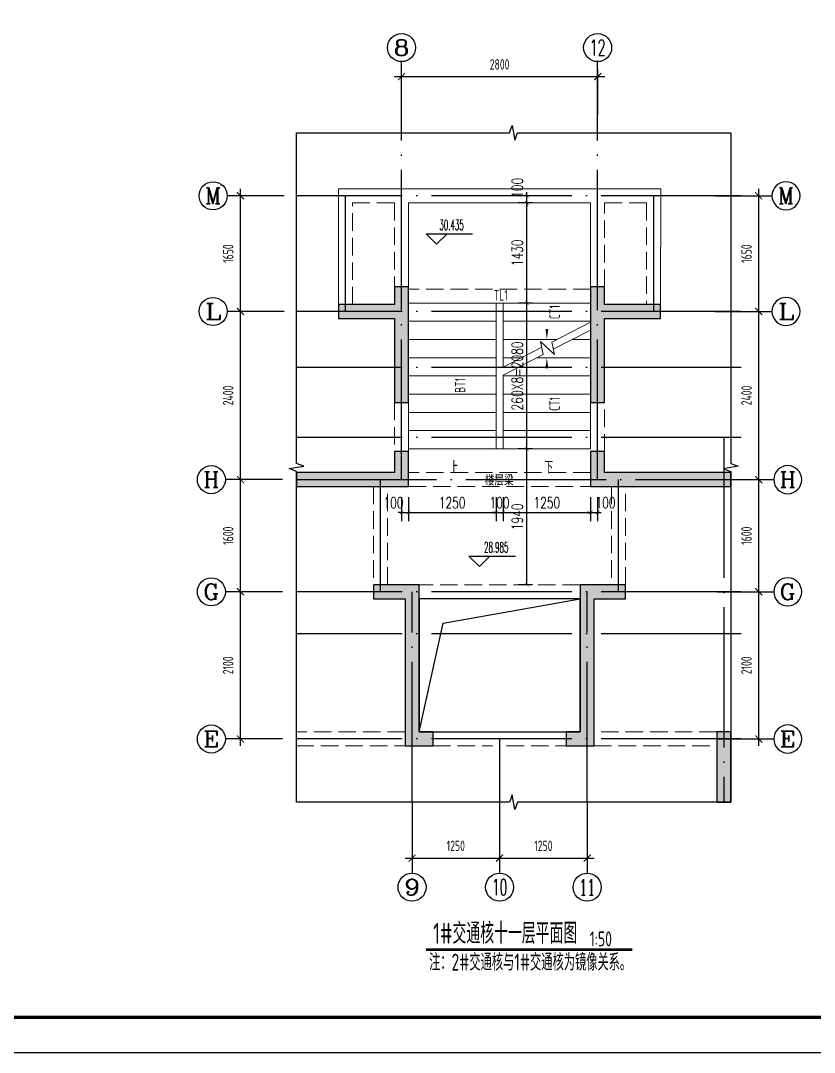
# Model space of a CAD drawing. Extents: x -668857 to 143095, y -247466 to 228182.
# Drawn here: x 13579 to 24911, y 196533 to 211254 of the extents above; entities that cross this region are included whole.
import ezdxf
from ezdxf.enums import TextEntityAlignment as Align

# ---------------------------------------------------------------- set-up
doc = ezdxf.new("R2010")
doc.units = 0
doc.header["$LTSCALE"] = 1000
doc.linetypes.add('DASH', pattern=[0.35, 0.25, -0.1])
doc.linetypes.add('DOTE', pattern=[2.42, 2, -0.2, 0.02, -0.2])
doc.layers.get('0').update_dxf_attribs({"linetype": 'CONTINUOUS'})
doc.layers.get('DEFPOINTS').update_dxf_attribs({"linetype": 'CONTINUOUS'})
for name, color, linetype in [('-TK', 7, 'CONTINUOUS'), ('A-AXIS_TEXT', 7, 'CONTINUOUS'), ('A-DOTE', 10, 'DOTE'), ('AXIS', 3, 'CONTINUOUS'), ('DIM_ELEV', 3, 'CONTINUOUS'), ('DIM_SYMB', 3, 'CONTINUOUS'), ('PUB_TEXT', 2, 'CONTINUOUS'), ('S-D洞口', 4, 'CONTINUOUS'), ('S-L主梁线', 4, 'DASH'), ('S-Q墙填充', 252, 'CONTINUOUS'), ('S-Q墙实线', 6, 'CONTINUOUS'), ('S-Y一般标注', 3, 'CONTINUOUS'), ('TEXT', 2, 'CONTINUOUS'), ('尺寸标注', 86, 'CONTINUOUS')]:
    doc.layers.add(name, color=color, linetype=linetype)
doc.layers.add('AXIS_TEXT', color=7, linetype='CONTINUOUS', lineweight=20)
doc.layers.add('STAIR', color=2, linetype='CONTINUOUS', lineweight=18)
doc.styles.add('_TCH_AXIS', font='COMPLEX', dxfattribs={"bigfont": 'GBCBIG'})
doc.styles.add('_TCH_DIM', font='SIMPLEX.shx', dxfattribs={"width": 0.7, "bigfont": 'GBCBIG.shx'})
doc.styles.add('_TCH_DIM_T3', font='SIMPLEX', dxfattribs={"width": 0.705882, "bigfont": 'GBCBIG'})
doc.styles.add('COMPLEX', font='COMPLEX')
doc.styles.add('TSSD_DIMENSION', font='Tssdeng.shx', dxfattribs={"width": 0.7, "bigfont": 'tssdchn.shx'})
doc.styles.add('TSSD_REIN', font='tssdeng.shx', dxfattribs={"width": 0.7, "height": 300, "bigfont": 'tssdchn.shx'})
doc.dimstyles.new('_TCH_ARCH&&50', dxfattribs={"dimtxt": 157.5, "dimasz": 50, "dimexe": 125, "dimexo": 150, "dimgap": 58.75, "dimtad": 1, "dimdec": 0, "dimzin": 0, "dimdsep": 46, "dimtxsty": '_TCH_DIM_T3', "dimblk": 'ARCHTICK', "dimcen": 0.09, "dimclrt": 7, "dimazin": 0, "dimtfac": 1, "dimtdec": 0, "dimtix": 1, "dimtmove": 2, "dimatfit": 3, "dimldrblk": 'ARCHTICK', "dimfxl": 0, "dimtolj": 1, "dimtzin": 0, "dimarcsym": 0})
doc.dimstyles.new('TSSD_100_100$0', dxfattribs={"dimtxt": 300, "dimasz": 80, "dimexe": 100, "dimexo": 250, "dimgap": 100, "dimtad": 1, "dimdec": 0, "dimzin": 0, "dimdsep": 46, "dimtxsty": 'TSSD_DIMENSION', "dimblk": 'ARCHTICK', "dimcen": 0, "dimdle": 100, "dimclrd": 3, "dimclre": 3, "dimclrt": 7, "dimadec": 0, "dimazin": 0, "dimtfac": 1, "dimtdec": 0, "dimtix": 1, "dimtmove": 2, "dimatfit": 3, "dimldrblk": 'ARCHTICK', "dimfxl": 0, "dimtolj": 1, "dimtzin": 0, "dimarcsym": 0})

# ---------------------------------------------------------------- blocks, each defined once
blk = doc.blocks.new('_ArchTick')
at = {"color": 0, "linetype": 'ByBlock', "const_width": 0.15}
blk.add_lwpolyline([(-0.5, -0.5), (0.5, 0.5)], dxfattribs=at)
blk = doc.blocks.new('*D345')
at = {"layer": 'DEFPOINTS', "color": 0}
for p in [(21717, 204604), (21817, 204604), (21817, 204238)]:
    blk.add_point(p, dxfattribs=at)
at = {"layer": '尺寸标注', "color": 0, "lineweight": -2}
for p, q in [((21717, 204454), (21717, 204113)), ((21817, 204454), (21817, 204113)), ((21717, 204238), (21667, 204238)), ((21717, 204238), (21817, 204238)), ((21817, 204238), (21867, 204238))]:
    blk.add_line(p, q, dxfattribs=at)
at = {"layer": '尺寸标注', "color": 0, "lineweight": -2, "xscale": 50, "yscale": 50, "zscale": 50}
blk.add_blockref('_ArchTick', (21717, 204238), dxfattribs=at)
at = {"layer": '尺寸标注', "color": 0, "lineweight": -2, "xscale": 50, "yscale": 50, "zscale": 50, "rotation": 180}
blk.add_blockref('_ArchTick', (21817, 204238), dxfattribs=at)
at = {"layer": '尺寸标注', "color": 7, "insert": (21930, 204375), "char_height": 157.5, "attachment_point": 5, "style": '_TCH_DIM_T3'}
blk.add_mtext('\\A1;100', dxfattribs=at)
blk = doc.blocks.new('*D346')
at = {"layer": 'DEFPOINTS', "color": 0}
for p in [(20467, 204604), (21717, 204604), (21717, 204238)]:
    blk.add_point(p, dxfattribs=at)
at = {"layer": '尺寸标注', "color": 0, "lineweight": -2}
for p, q in [((20467, 204454), (20467, 204113)), ((21717, 204454), (21717, 204113)), ((20467, 204238), (21717, 204238))]:
    blk.add_line(p, q, dxfattribs=at)
at = {"layer": '尺寸标注', "color": 0, "lineweight": -2, "xscale": 50, "yscale": 50, "zscale": 50, "rotation": 180}
blk.add_blockref('_ArchTick', (20467, 204238), dxfattribs=at)
at = {"layer": '尺寸标注', "color": 0, "lineweight": -2, "xscale": 50, "yscale": 50, "zscale": 50}
blk.add_blockref('_ArchTick', (21717, 204238), dxfattribs=at)
at = {"layer": '尺寸标注', "color": 7, "insert": (21092, 204375), "char_height": 157.5, "attachment_point": 5, "style": '_TCH_DIM_T3'}
blk.add_mtext('\\A1;1250', dxfattribs=at)
blk = doc.blocks.new('*D347')
at = {"layer": 'DEFPOINTS', "color": 0}
for p in [(20367, 204604), (20467, 204604), (20467, 204238)]:
    blk.add_point(p, dxfattribs=at)
at = {"layer": '尺寸标注', "color": 0, "lineweight": -2}
for p, q in [((20367, 204454), (20367, 204113)), ((20467, 204454), (20467, 204113)), ((20367, 204238), (20317, 204238)), ((20367, 204238), (20467, 204238)), ((20467, 204238), (20517, 204238))]:
    blk.add_line(p, q, dxfattribs=at)
at = {"layer": '尺寸标注', "color": 0, "lineweight": -2, "xscale": 50, "yscale": 50, "zscale": 50}
blk.add_blockref('_ArchTick', (20367, 204238), dxfattribs=at)
at = {"layer": '尺寸标注', "color": 0, "lineweight": -2, "xscale": 50, "yscale": 50, "zscale": 50, "rotation": 180}
blk.add_blockref('_ArchTick', (20467, 204238), dxfattribs=at)
at = {"layer": '尺寸标注', "color": 7, "insert": (20417, 204375), "char_height": 157.5, "attachment_point": 5, "style": '_TCH_DIM_T3'}
blk.add_mtext('\\A1;100', dxfattribs=at)
blk = doc.blocks.new('*D348')
at = {"layer": 'DEFPOINTS', "color": 0}
for p in [(19117, 204604), (20367, 204604), (20367, 204238)]:
    blk.add_point(p, dxfattribs=at)
at = {"layer": '尺寸标注', "color": 0, "lineweight": -2}
for p, q in [((19117, 204454), (19117, 204113)), ((20367, 204454), (20367, 204113)), ((19117, 204238), (20367, 204238))]:
    blk.add_line(p, q, dxfattribs=at)
at = {"layer": '尺寸标注', "color": 0, "lineweight": -2, "xscale": 50, "yscale": 50, "zscale": 50, "rotation": 180}
blk.add_blockref('_ArchTick', (19117, 204238), dxfattribs=at)
at = {"layer": '尺寸标注', "color": 0, "lineweight": -2, "xscale": 50, "yscale": 50, "zscale": 50}
blk.add_blockref('_ArchTick', (20367, 204238), dxfattribs=at)
at = {"layer": '尺寸标注', "color": 7, "insert": (19742, 204375), "char_height": 157.5, "attachment_point": 5, "style": '_TCH_DIM_T3'}
blk.add_mtext('\\A1;1250', dxfattribs=at)
blk = doc.blocks.new('*D349')
at = {"layer": 'DEFPOINTS', "color": 0}
for p in [(19017, 204604), (19117, 204604), (19117, 204238)]:
    blk.add_point(p, dxfattribs=at)
at = {"layer": '尺寸标注', "color": 0, "lineweight": -2}
for p, q in [((19017, 204454), (19017, 204113)), ((19117, 204454), (19117, 204113)), ((19017, 204238), (18967, 204238)), ((19017, 204238), (19117, 204238)), ((19117, 204238), (19167, 204238))]:
    blk.add_line(p, q, dxfattribs=at)
at = {"layer": '尺寸标注', "color": 0, "lineweight": -2, "xscale": 50, "yscale": 50, "zscale": 50}
blk.add_blockref('_ArchTick', (19017, 204238), dxfattribs=at)
at = {"layer": '尺寸标注', "color": 0, "lineweight": -2, "xscale": 50, "yscale": 50, "zscale": 50, "rotation": 180}
blk.add_blockref('_ArchTick', (19117, 204238), dxfattribs=at)
at = {"layer": '尺寸标注', "color": 7, "insert": (18903, 204375), "char_height": 157.5, "attachment_point": 5, "style": '_TCH_DIM_T3'}
blk.add_mtext('\\A1;100', dxfattribs=at)
blk = doc.blocks.new('*D350')
at = {"layer": 'DEFPOINTS', "color": 0}
for p in [(20807, 208754), (21036, 208754), (21036, 208654)]:
    blk.add_point(p, dxfattribs=at)
at = {"layer": '尺寸标注', "color": 0, "lineweight": -2}
for p, q in [((20886, 208754), (20682, 208754)), ((20807, 208754), (20807, 208804)), ((20807, 208654), (20807, 208754)), ((20886, 208654), (20682, 208654)), ((20807, 208654), (20807, 208604))]:
    blk.add_line(p, q, dxfattribs=at)
at = {"layer": '尺寸标注', "color": 0, "lineweight": -2, "xscale": 50, "yscale": 50, "zscale": 50}
for p, rotation in [((20807, 208754), 270), ((20807, 208654), 90)]:
    blk.add_blockref('_ArchTick', p, dxfattribs=dict(at, rotation=rotation))
at = {"layer": '尺寸标注', "color": 7, "insert": (20670, 208868), "char_height": 157.5, "attachment_point": 5, "rotation": 90, "style": '_TCH_DIM_T3'}
blk.add_mtext('\\A1;100', dxfattribs=at)
blk = doc.blocks.new('*D351')
at = {"layer": 'DEFPOINTS', "color": 0}
for p in [(20807, 208654), (21036, 208654), (21036, 207224)]:
    blk.add_point(p, dxfattribs=at)
at = {"layer": '尺寸标注', "color": 0, "lineweight": -2}
for p, q in [((20886, 208654), (20682, 208654)), ((20807, 207224), (20807, 208654)), ((20886, 207224), (20682, 207224))]:
    blk.add_line(p, q, dxfattribs=at)
at = {"layer": '尺寸标注', "color": 0, "lineweight": -2, "xscale": 50, "yscale": 50, "zscale": 50}
for p, rotation in [((20807, 208654), 90), ((20807, 207224), 270)]:
    blk.add_blockref('_ArchTick', p, dxfattribs=dict(at, rotation=rotation))
at = {"layer": '尺寸标注', "color": 7, "insert": (20670, 207939), "char_height": 157.5, "attachment_point": 5, "rotation": 90, "style": '_TCH_DIM_T3'}
blk.add_mtext('\\A1;1430', dxfattribs=at)
blk = doc.blocks.new('*D352')
at = {"layer": 'DEFPOINTS', "color": 0}
for p in [(20807, 207224), (21036, 207224), (21036, 205144)]:
    blk.add_point(p, dxfattribs=at)
at = {"layer": '尺寸标注', "color": 0, "lineweight": -2}
for p, q in [((20886, 207224), (20682, 207224)), ((20807, 205144), (20807, 207224)), ((20886, 205144), (20682, 205144))]:
    blk.add_line(p, q, dxfattribs=at)
at = {"layer": '尺寸标注', "color": 0, "lineweight": -2, "xscale": 50, "yscale": 50, "zscale": 50}
for p, rotation in [((20807, 207224), 90), ((20807, 205144), 270)]:
    blk.add_blockref('_ArchTick', p, dxfattribs=dict(at, rotation=rotation))
at = {"layer": '尺寸标注', "color": 7, "insert": (20670, 206184), "char_height": 157.5, "attachment_point": 5, "rotation": 90, "style": '_TCH_DIM_T3'}
blk.add_mtext('\\A1;260X8=2080', dxfattribs=at)
blk = doc.blocks.new('*D353')
at = {"layer": 'DEFPOINTS', "color": 0}
for p in [(20807, 205144), (21036, 205144), (21036, 203204)]:
    blk.add_point(p, dxfattribs=at)
at = {"layer": '尺寸标注', "color": 0, "lineweight": -2}
for p, q in [((20886, 205144), (20682, 205144)), ((20807, 203204), (20807, 205144)), ((20886, 203204), (20682, 203204))]:
    blk.add_line(p, q, dxfattribs=at)
at = {"layer": '尺寸标注', "color": 0, "lineweight": -2, "xscale": 50, "yscale": 50, "zscale": 50}
for p, rotation in [((20807, 205144), 90), ((20807, 203204), 270)]:
    blk.add_blockref('_ArchTick', p, dxfattribs=dict(at, rotation=rotation))
at = {"layer": '尺寸标注', "color": 7, "insert": (20670, 204174), "char_height": 157.5, "attachment_point": 5, "rotation": 90, "style": '_TCH_DIM_T3'}
blk.add_mtext('\\A1;1940', dxfattribs=at)
blk = doc.blocks.new('20210810.16290393')
at = {"layer": 'STAIR'}
for p, q in [((2600, 3510), (0, 3510)), ((0, 3510), (0, 2080)), ((2600, 2080), (2600, 3510)), ((0, 0), (0, 2080)), ((0, 2080), (1250, 2080)), ((0, 2080), (2600, 2080)), ((1250, 0), (1250, 2080)), ((1250, 0), (1250, 2080)), ((2600, 2080), (1350, 2080)), ((1350, 2080), (1350, 1165)), ((1350, 2080), (1350, 1165)), ((2600, 2080), (2600, 1807)), ((0, 1820), (1250, 1820)), ((2600, 1820), (1350, 1820)), ((2600, 1807), (2044, 1522)), ((2600, 1695), (2066, 1420)), ((2600, 1695), (2600, 0)), ((0, 1560), (1250, 1560)), ((2119, 1560), (1350, 1560)), ((2082, 1347), (1884, 1530)), ((1884, 1530), (1924, 1347)), ((2044, 1522), (2082, 1347)), ((2600, 1560), (2338, 1560)), ((1902, 1449), (1350, 1165)), ((1924, 1347), (1350, 1053)), ((0, 1300), (1250, 1300)), ((1612, 1300), (1350, 1300)), ((2600, 1300), (1831, 1300)), ((0, 1040), (1250, 1040)), ((1350, 1053), (1350, 0)), ((1350, 1053), (1350, 0)), ((2600, 1040), (1350, 1040)), ((0, 780), (1250, 780)), ((2600, 780), (1350, 780)), ((0, 520), (1250, 520)), ((2600, 520), (1350, 520)), ((0, 260), (1250, 260)), ((2600, 260), (1350, 260)), ((2600, 0), (0, 0))]:
    blk.add_line(p, q, dxfattribs=at)
blk = doc.blocks.new('A1')
blk.add_lwpolyline([(0, 59400), (0, 0), (84100, 0), (84100, 59400)], close=True)
at = {"const_width": 100}
blk.add_lwpolyline([(2500, 58400), (2500, 1000), (83100, 1000), (83100, 58400)], close=True, dxfattribs=at)
blk = doc.blocks.new('*D298')
at = {"layer": 'DEFPOINTS', "color": 0}
for p in [(547252, 151814), (544452, 151014), (547252, 151014)]:
    blk.add_point(p, dxfattribs=at)
at = {"layer": 'S-Y一般标注', "color": 0, "lineweight": -2}
for p, q in [((544352, 151814), (547352, 151814)), ((544452, 151264), (544452, 151914)), ((547252, 151264), (547252, 151914))]:
    blk.add_line(p, q, dxfattribs=at)
at = {"layer": 'S-Y一般标注', "color": 0, "lineweight": -2, "xscale": 100, "yscale": 100, "zscale": 100, "rotation": 180}
blk.add_blockref('_ArchTick', (544452, 151814), dxfattribs=at)
at = {"layer": 'S-Y一般标注', "color": 0, "lineweight": -2, "xscale": 100, "yscale": 100, "zscale": 100}
blk.add_blockref('_ArchTick', (547252, 151814), dxfattribs=at)
at = {"layer": 'S-Y一般标注', "color": 7, "insert": (545852, 151989), "char_height": 150, "attachment_point": 5, "style": 'TSSD_DIMENSION'}
blk.add_mtext('\\A1;2800', dxfattribs=at)
blk = doc.blocks.new('ArchTick')
at = {"color": 0, "linetype": 'ByBlock', "lineweight": -2, "const_width": 0.075}
blk.add_lwpolyline([(-0.25, -0.25), (0.25, 0.25)], dxfattribs=at)
blk = doc.blocks.new('*D299')
at = {"layer": 'DEFPOINTS', "color": 0}
for p in [(542152, 144464), (542952, 144464), (542952, 142364)]:
    blk.add_point(p, dxfattribs=at)
at = {"layer": 'S-Y一般标注', "color": 0, "lineweight": -2}
for p, q in [((542152, 142264), (542152, 144564)), ((542702, 144464), (542052, 144464)), ((542702, 142364), (542052, 142364))]:
    blk.add_line(p, q, dxfattribs=at)
at = {"layer": 'S-Y一般标注', "color": 0, "lineweight": -2, "xscale": 100, "yscale": 100, "zscale": 100}
for p, rotation in [((542152, 144464), 90), ((542152, 142364), 270)]:
    blk.add_blockref('_ArchTick', p, dxfattribs=dict(at, rotation=rotation))
at = {"layer": 'S-Y一般标注', "color": 7, "insert": (541977, 143414), "char_height": 150, "attachment_point": 5, "rotation": 90, "style": 'TSSD_DIMENSION'}
blk.add_mtext('\\A1;2100', dxfattribs=at)
blk = doc.blocks.new('*D300')
at = {"layer": 'DEFPOINTS', "color": 0}
for p in [(542152, 146064), (542952, 146064), (542952, 144464)]:
    blk.add_point(p, dxfattribs=at)
at = {"layer": 'S-Y一般标注', "color": 0, "lineweight": -2}
for p, q in [((542702, 146064), (542052, 146064)), ((542152, 144364), (542152, 146164)), ((542702, 144464), (542052, 144464))]:
    blk.add_line(p, q, dxfattribs=at)
at = {"layer": 'S-Y一般标注', "color": 0, "lineweight": -2, "xscale": 100, "yscale": 100, "zscale": 100}
for p, rotation in [((542152, 146064), 90), ((542152, 144464), 270)]:
    blk.add_blockref('_ArchTick', p, dxfattribs=dict(at, rotation=rotation))
at = {"layer": 'S-Y一般标注', "color": 7, "insert": (541977, 145264), "char_height": 150, "attachment_point": 5, "rotation": 90, "style": 'TSSD_DIMENSION'}
blk.add_mtext('\\A1;1600', dxfattribs=at)
blk = doc.blocks.new('*D301')
at = {"layer": 'DEFPOINTS', "color": 0}
for p in [(542152, 148464), (542952, 148464), (542952, 146064)]:
    blk.add_point(p, dxfattribs=at)
at = {"layer": 'S-Y一般标注', "color": 0, "lineweight": -2}
for p, q in [((542152, 145964), (542152, 148564)), ((542702, 148464), (542052, 148464)), ((542702, 146064), (542052, 146064))]:
    blk.add_line(p, q, dxfattribs=at)
at = {"layer": 'S-Y一般标注', "color": 0, "lineweight": -2, "xscale": 100, "yscale": 100, "zscale": 100}
for p, rotation in [((542152, 148464), 90), ((542152, 146064), 270)]:
    blk.add_blockref('_ArchTick', p, dxfattribs=dict(at, rotation=rotation))
at = {"layer": 'S-Y一般标注', "color": 7, "insert": (541977, 147264), "char_height": 150, "attachment_point": 5, "rotation": 90, "style": 'TSSD_DIMENSION'}
blk.add_mtext('\\A1;2400', dxfattribs=at)
blk = doc.blocks.new('*D302')
at = {"layer": 'DEFPOINTS', "color": 0}
for p in [(544602, 141464), (545852, 141464), (545852, 140664)]:
    blk.add_point(p, dxfattribs=at)
at = {"layer": 'S-Y一般标注', "color": 0, "lineweight": -2}
for p, q in [((544602, 141214), (544602, 140564)), ((545852, 141214), (545852, 140564)), ((544502, 140664), (545952, 140664))]:
    blk.add_line(p, q, dxfattribs=at)
at = {"layer": 'S-Y一般标注', "color": 0, "lineweight": -2, "xscale": 100, "yscale": 100, "zscale": 100, "rotation": 180}
blk.add_blockref('_ArchTick', (544602, 140664), dxfattribs=at)
at = {"layer": 'S-Y一般标注', "color": 0, "lineweight": -2, "xscale": 100, "yscale": 100, "zscale": 100}
blk.add_blockref('_ArchTick', (545852, 140664), dxfattribs=at)
at = {"layer": 'S-Y一般标注', "color": 7, "insert": (545227, 140839), "char_height": 150, "attachment_point": 5, "style": 'TSSD_DIMENSION'}
blk.add_mtext('\\A1;1250', dxfattribs=at)
blk = doc.blocks.new('*D303')
at = {"layer": 'DEFPOINTS', "color": 0}
for p in [(542152, 150114), (542952, 150114), (542952, 148464)]:
    blk.add_point(p, dxfattribs=at)
at = {"layer": 'S-Y一般标注', "color": 0, "lineweight": -2}
for p, q in [((542152, 148364), (542152, 150214)), ((542702, 150114), (542052, 150114)), ((542702, 148464), (542052, 148464))]:
    blk.add_line(p, q, dxfattribs=at)
at = {"layer": 'S-Y一般标注', "color": 0, "lineweight": -2, "xscale": 100, "yscale": 100, "zscale": 100}
for p, rotation in [((542152, 150114), 90), ((542152, 148464), 270)]:
    blk.add_blockref('_ArchTick', p, dxfattribs=dict(at, rotation=rotation))
at = {"layer": 'S-Y一般标注', "color": 7, "insert": (541977, 149289), "char_height": 150, "attachment_point": 5, "rotation": 90, "style": 'TSSD_DIMENSION'}
blk.add_mtext('\\A1;1650', dxfattribs=at)
blk = doc.blocks.new('*D304')
at = {"layer": 'DEFPOINTS', "color": 0}
for p in [(545852, 141464), (547102, 141464), (547102, 140664)]:
    blk.add_point(p, dxfattribs=at)
at = {"layer": 'S-Y一般标注', "color": 0, "lineweight": -2}
for p, q in [((545852, 141214), (545852, 140564)), ((547102, 141214), (547102, 140564)), ((545752, 140664), (547202, 140664))]:
    blk.add_line(p, q, dxfattribs=at)
at = {"layer": 'S-Y一般标注', "color": 0, "lineweight": -2, "xscale": 100, "yscale": 100, "zscale": 100, "rotation": 180}
blk.add_blockref('_ArchTick', (545852, 140664), dxfattribs=at)
at = {"layer": 'S-Y一般标注', "color": 0, "lineweight": -2, "xscale": 100, "yscale": 100, "zscale": 100}
blk.add_blockref('_ArchTick', (547102, 140664), dxfattribs=at)
at = {"layer": 'S-Y一般标注', "color": 7, "insert": (546477, 140839), "char_height": 150, "attachment_point": 5, "style": 'TSSD_DIMENSION'}
blk.add_mtext('\\A1;1250', dxfattribs=at)
blk = doc.blocks.new('_AXISO')
blk.add_circle((0, 0), 0.5)
at = {"layer": 'A-AXIS_TEXT', "style": 'COMPLEX', "width": 1.041667}
blk.add_attdef('A', text='', height=0.56, dxfattribs=at).set_placement((-0.25, -0.28), (0.25, -0.28), align=Align.FIT)
blk = doc.blocks.new('*D306')
at = {"layer": 'DEFPOINTS', "color": 0}
for p in [(548751, 144464), (549551, 144464), (548751, 142364)]:
    blk.add_point(p, dxfattribs=at)
at = {"layer": 'S-Y一般标注', "color": 0, "lineweight": -2}
for p, q in [((549551, 142264), (549551, 144564)), ((549001, 144464), (549651, 144464)), ((549001, 142364), (549651, 142364))]:
    blk.add_line(p, q, dxfattribs=at)
at = {"layer": 'S-Y一般标注', "color": 0, "lineweight": -2, "xscale": 100, "yscale": 100, "zscale": 100}
for p, rotation in [((549551, 144464), 90), ((549551, 142364), 270)]:
    blk.add_blockref('_ArchTick', p, dxfattribs=dict(at, rotation=rotation))
at = {"layer": 'S-Y一般标注', "color": 7, "insert": (549376, 143414), "char_height": 150, "attachment_point": 5, "rotation": 90, "style": 'TSSD_DIMENSION'}
blk.add_mtext('\\A1;2100', dxfattribs=at)
blk = doc.blocks.new('*D307')
at = {"layer": 'DEFPOINTS', "color": 0}
for p in [(548751, 146064), (549551, 146064), (548751, 144464)]:
    blk.add_point(p, dxfattribs=at)
at = {"layer": 'S-Y一般标注', "color": 0, "lineweight": -2}
for p, q in [((549001, 146064), (549651, 146064)), ((549551, 144364), (549551, 146164)), ((549001, 144464), (549651, 144464))]:
    blk.add_line(p, q, dxfattribs=at)
at = {"layer": 'S-Y一般标注', "color": 0, "lineweight": -2, "xscale": 100, "yscale": 100, "zscale": 100}
for p, rotation in [((549551, 146064), 90), ((549551, 144464), 270)]:
    blk.add_blockref('_ArchTick', p, dxfattribs=dict(at, rotation=rotation))
at = {"layer": 'S-Y一般标注', "color": 7, "insert": (549376, 145264), "char_height": 150, "attachment_point": 5, "rotation": 90, "style": 'TSSD_DIMENSION'}
blk.add_mtext('\\A1;1600', dxfattribs=at)
blk = doc.blocks.new('*D308')
at = {"layer": 'DEFPOINTS', "color": 0}
for p in [(548751, 148464), (549551, 148464), (548751, 146064)]:
    blk.add_point(p, dxfattribs=at)
at = {"layer": 'S-Y一般标注', "color": 0, "lineweight": -2}
for p, q in [((549551, 145964), (549551, 148564)), ((549001, 148464), (549651, 148464)), ((549001, 146064), (549651, 146064))]:
    blk.add_line(p, q, dxfattribs=at)
at = {"layer": 'S-Y一般标注', "color": 0, "lineweight": -2, "xscale": 100, "yscale": 100, "zscale": 100}
for p, rotation in [((549551, 148464), 90), ((549551, 146064), 270)]:
    blk.add_blockref('_ArchTick', p, dxfattribs=dict(at, rotation=rotation))
at = {"layer": 'S-Y一般标注', "color": 7, "insert": (549376, 147264), "char_height": 150, "attachment_point": 5, "rotation": 90, "style": 'TSSD_DIMENSION'}
blk.add_mtext('\\A1;2400', dxfattribs=at)
blk = doc.blocks.new('*D305')
at = {"layer": 'DEFPOINTS', "color": 0}
for p in [(548751, 150114), (549551, 150114), (548751, 148464)]:
    blk.add_point(p, dxfattribs=at)
at = {"layer": 'S-Y一般标注', "color": 0, "lineweight": -2}
for p, q in [((549551, 148364), (549551, 150214)), ((549001, 150114), (549651, 150114)), ((549001, 148464), (549651, 148464))]:
    blk.add_line(p, q, dxfattribs=at)
at = {"layer": 'S-Y一般标注', "color": 0, "lineweight": -2, "xscale": 100, "yscale": 100, "zscale": 100}
for p, rotation in [((549551, 150114), 90), ((549551, 148464), 270)]:
    blk.add_blockref('_ArchTick', p, dxfattribs=dict(at, rotation=rotation))
at = {"layer": 'S-Y一般标注', "color": 7, "insert": (549376, 149289), "char_height": 150, "attachment_point": 5, "rotation": 90, "style": 'TSSD_DIMENSION'}
blk.add_mtext('\\A1;1650', dxfattribs=at)
blk = doc.blocks.new('20210810.17493656')
at = {"layer": 'AXIS'}
for p, q in [((2914.6, 10964.4), (2914.6, 11979)), ((5714.6, 10964.4), (5714.6, 11979)), ((1239.6, 10064.4), (425, 10064.4)), ((7389, 10064.4), (8203.6, 10064.4)), ((1239.6, 8414.4), (425, 8414.4)), ((7389, 8414.4), (8203.6, 8414.4)), ((1214.6, 6014.6), (400, 6014.6)), ((7414, 6014.6), (8228.6, 6014.6)), ((1214.6, 4414.4), (400, 4414.4)), ((7414, 4414.4), (8228.6, 4414.4)), ((1214.6, 2314.4), (400, 2314.4)), ((7414, 2314.4), (8228.6, 2314.4)), ((3065.1, 1414.6), (3065.1, 400)), ((4314.6, 1414.6), (4314.6, 400)), ((5565.1, 1414.6), (5565.1, 400))]:
    blk.add_line(p, q, dxfattribs=at)
ref = blk.add_blockref('_AXISO', (2914.6, 12179), dxfattribs=dict(at, xscale=400, yscale=400, zscale=400))
ref.add_attrib('A', '8', dxfattribs={"layer": 'AXIS_TEXT', "height": 226.3, "style": '_TCH_AXIS', "width": 1.5}).set_placement((2801.5, 12065.8), (3027.8, 12065.8), align=Align.FIT)
ref = blk.add_blockref('_AXISO', (5714.6, 12179), dxfattribs=dict(at, xscale=400, yscale=400, zscale=400))
ref.add_attrib('A', '12', dxfattribs={"layer": 'AXIS_TEXT', "height": 226.27, "style": '_TCH_AXIS', "width": 0.724138}).set_placement((5601.5, 12065.8), (5827.8, 12065.8), align=Align.FIT)
ref = blk.add_blockref('_AXISO', (225, 10064.4), dxfattribs=dict(at, xscale=400, yscale=400, zscale=400))
ref.add_attrib('A', 'M', dxfattribs={"layer": 'AXIS_TEXT', "height": 226.3, "style": '_TCH_AXIS'}).set_placement((111.9, 9951.2), (338.1, 9951.2), align=Align.FIT)
ref = blk.add_blockref('_AXISO', (8403.6, 10064.4), dxfattribs=dict(at, xscale=-400, yscale=400, zscale=400))
ref.add_attrib('A', 'M', dxfattribs={"layer": 'AXIS_TEXT', "height": 226.3, "style": '_TCH_AXIS'}).set_placement((8290.4, 9951.2), (8516.7, 9951.2), align=Align.FIT)
ref = blk.add_blockref('_AXISO', (225, 8414.4), dxfattribs=dict(at, xscale=400, yscale=400, zscale=400))
ref.add_attrib('A', 'L', dxfattribs={"layer": 'AXIS_TEXT', "height": 226.3, "style": '_TCH_AXIS', "width": 1.4}).set_placement((111.9, 8301.2), (338.1, 8301.2), align=Align.FIT)
ref = blk.add_blockref('_AXISO', (8403.6, 8414.4), dxfattribs=dict(at, xscale=-400, yscale=400, zscale=400))
ref.add_attrib('A', 'L', dxfattribs={"layer": 'AXIS_TEXT', "height": 226.3, "style": '_TCH_AXIS', "width": 1.4}).set_placement((8290.4, 8301.2), (8516.7, 8301.2), align=Align.FIT)
ref = blk.add_blockref('_AXISO', (200, 6014.6), dxfattribs=dict(at, xscale=400, yscale=400, zscale=400))
ref.add_attrib('A', 'H', dxfattribs={"layer": 'AXIS_TEXT', "height": 226.3, "style": '_TCH_AXIS', "width": 1.05}).set_placement((86.9, 5901.5), (313.1, 5901.5), align=Align.FIT)
ref = blk.add_blockref('_AXISO', (8428.6, 6014.6), dxfattribs=dict(at, xscale=-400, yscale=400, zscale=400))
ref.add_attrib('A', 'H', dxfattribs={"layer": 'AXIS_TEXT', "height": 226.3, "style": '_TCH_AXIS', "width": 1.05}).set_placement((8315.4, 5901.5), (8541.7, 5901.5), align=Align.FIT)
ref = blk.add_blockref('_AXISO', (200, 4414.4), dxfattribs=dict(at, xscale=400, yscale=400, zscale=400))
ref.add_attrib('A', 'G', dxfattribs={"layer": 'AXIS_TEXT', "height": 226.3, "style": '_TCH_AXIS', "width": 1.166667}).set_placement((86.9, 4301.2), (313.1, 4301.2), align=Align.FIT)
ref = blk.add_blockref('_AXISO', (8428.6, 4414.4), dxfattribs=dict(at, xscale=-400, yscale=400, zscale=400))
ref.add_attrib('A', 'G', dxfattribs={"layer": 'AXIS_TEXT', "height": 226.3, "style": '_TCH_AXIS', "width": 1.166667}).set_placement((8315.4, 4301.2), (8541.7, 4301.2), align=Align.FIT)
ref = blk.add_blockref('_AXISO', (200, 2314.4), dxfattribs=dict(at, xscale=400, yscale=400, zscale=400))
ref.add_attrib('A', 'E', dxfattribs={"layer": 'AXIS_TEXT', "height": 226.3, "style": '_TCH_AXIS', "width": 1.3125}).set_placement((86.9, 2201.2), (313.1, 2201.2), align=Align.FIT)
ref = blk.add_blockref('_AXISO', (8428.6, 2314.4), dxfattribs=dict(at, xscale=-400, yscale=400, zscale=400))
ref.add_attrib('A', 'E', dxfattribs={"layer": 'AXIS_TEXT', "height": 226.3, "style": '_TCH_AXIS', "width": 1.3125}).set_placement((8315.4, 2201.2), (8541.7, 2201.2), align=Align.FIT)
ref = blk.add_blockref('_AXISO', (3065.1, 200), dxfattribs=dict(at, xscale=400, yscale=400, zscale=400))
ref.add_attrib('A', '9', dxfattribs={"layer": 'AXIS_TEXT', "height": 226.3, "style": '_TCH_AXIS', "width": 1.5}).set_placement((2952, 86.9), (3178.2, 86.9), align=Align.FIT)
ref = blk.add_blockref('_AXISO', (4314.6, 200), dxfattribs=dict(at, xscale=400, yscale=400, zscale=400))
ref.add_attrib('A', '10', dxfattribs={"layer": 'AXIS_TEXT', "height": 226.27, "style": '_TCH_AXIS', "width": 0.724138}).set_placement((4201.5, 86.9), (4427.8, 86.9), align=Align.FIT)
ref = blk.add_blockref('_AXISO', (5565.1, 200), dxfattribs=dict(at, xscale=400, yscale=400, zscale=400))
ref.add_attrib('A', '11', dxfattribs={"layer": 'AXIS_TEXT', "height": 226.27, "style": '_TCH_AXIS', "width": 0.875}).set_placement((5452, 86.9), (5678.2, 86.9), align=Align.FIT)
at = {"layer": 'S-Y一般标注'}
for base, p1, p2, picture, middle in [((5714.6, 11764.4), (2914.6, 10964.4), (5714.6, 10964.4), '*D298', (4314.6, 11939.4)), ((4314.6, 614.6), (3064.6, 1414.6), (4314.6, 1414.6), '*D302', (3689.6, 789.6)), ((5564.6, 614.6), (4314.6, 1414.6), (5564.6, 1414.6), '*D304', (4939.6, 789.6))]:
    dim = blk.add_linear_dim(base=base, p1=p1, p2=p2, dimstyle='TSSD_100_100$0', override={"dimtxt": 150, "dimtxsty": 'TSSD_DIMENSION', "dimldrblk": 'ArchTick'}, dxfattribs=at)
    dim.commit()
    dim.dimension.update_dxf_attribs({"geometry": picture, "text_midpoint": middle, "insert": (-541537, -140049.3)})
for base, p1, p2, picture, middle in [((614.6, 10064.4), (1414.6, 8414.4), (1414.6, 10064.4), '*D303', (439.6, 9239.4)), ((8014, 10064.4), (7214, 8414.4), (7214, 10064.4), '*D305', (7839, 9239.4)), ((614.6, 8414.4), (1414.6, 6014.6), (1414.6, 8414.4), '*D301', (439.6, 7214.5)), ((8014, 8414.4), (7214, 6014.6), (7214, 8414.4), '*D308', (7839, 7214.5)), ((614.6, 6014.6), (1414.6, 4414.4), (1414.6, 6014.6), '*D300', (439.6, 5214.5)), ((8014, 6014.6), (7214, 4414.4), (7214, 6014.6), '*D307', (7839, 5214.5)), ((614.6, 4414.4), (1414.6, 2314.4), (1414.6, 4414.4), '*D299', (439.6, 3364.4)), ((8014, 4414.4), (7214, 2314.4), (7214, 4414.4), '*D306', (7839, 3364.4))]:
    dim = blk.add_linear_dim(base=base, p1=p1, p2=p2, angle=90, dimstyle='TSSD_100_100$0', override={"dimtxt": 150, "dimtxsty": 'TSSD_DIMENSION', "dimldrblk": 'ArchTick'}, dxfattribs=at)
    dim.commit()
    dim.dimension.update_dxf_attribs({"geometry": picture, "text_midpoint": middle, "insert": (-541537, -140049.3)})

msp = doc.modelspace()

# ---------------------------------------------------------------- hatches: boundary and pattern name
at = {"layer": 'S-Q墙填充'}
h = msp.add_hatch(color=252, dxfattribs=at)
h.dxf.hatch_style = 1
h.paths.add_polyline_path([(19116.84, 207104.37), (19116.84, 207454.36), (18916.84, 207454.36), (18916.84, 207204.37), (18116.72, 207204.37), (18116.72, 207004.37), (18916.84, 207004.37), (18916.84, 205804.36), (19116.84, 205804.36)])
h = msp.add_hatch(color=252, dxfattribs=at)
h.dxf.hatch_style = 1
h.paths.add_polyline_path([(21716.84, 207104.37), (21716.84, 205804.36), (21916.84, 205804.36), (21916.84, 207004.37), (22716.45, 207004.37), (22716.45, 207204.37), (21916.84, 207204.37), (21916.84, 207454.36), (21716.84, 207454.36)])
h = msp.add_hatch(color=252, dxfattribs=at)
h.dxf.hatch_style = 1
h.paths.add_polyline_path([(19116.84, 204604.63), (19116.84, 205104.63), (18916.84, 205104.63), (18916.84, 204804.63), (18716.78, 204804.63), (17516.84, 204804.63), (17516.84, 204604.63), (18716.78, 204604.63)])
h = msp.add_hatch(color=252, dxfattribs=at)
h.dxf.hatch_style = 1
h.paths.add_polyline_path([(21916.84, 204804.63), (21916.84, 205104.63), (21716.84, 205104.63), (21716.84, 204604.63), (22116.72, 204604.63), (23716.84, 204604.63), (23716.84, 204804.63), (22116.72, 204804.63)])
h = msp.add_hatch(color=252, dxfattribs=at)
h.dxf.hatch_style = 1
h.paths.add_polyline_path([(19266.84, 203204.36), (18616.78, 203204.36), (18616.78, 203004.36), (19066.84, 203004.36), (19066.84, 200904.36), (19466.84, 200904.36), (19466.84, 201104.36), (19266.84, 201104.36)])
h = msp.add_hatch(color=252, dxfattribs=at)
h.dxf.hatch_style = 1
h.paths.add_polyline_path([(21566.84, 201104.36), (21366.84, 201104.36), (21366.84, 200904.36), (21766.84, 200904.36), (21766.84, 203004.36), (22216.72, 203004.36), (22216.72, 203204.36), (21566.84, 203204.36)])
h = msp.add_hatch(color=252, dxfattribs=at)
h.dxf.hatch_style = 1
h.paths.add_polyline_path([(23716.84, 200104.63), (23716.83, 201104.36), (23516.83, 201104.36), (23516.84, 200104.63)])

# ---------------------------------------------------------------- linework, layer by layer
at = {"layer": 'A-DOTE'}
for p, q in [((19016.84, 204704.64), (19016.84, 209654.37)), ((21816.84, 204704.64), (21816.84, 209654.37)), ((23866.85, 208754.36), (17516.84, 208754.36)), ((18216.84, 207104.36), (18216.84, 208754.36)), ((22616.84, 207104.36), (22616.84, 208754.36)), ((23866.85, 207104.36), (17516.84, 207104.36)), ((23866.85, 206304.36), (17516.84, 206304.36)), ((23866.85, 205304.36), (17516.84, 205304.36)), ((23616.63, 205304.36), (23616.84, 200104.63)), ((17516.84, 204704.64), (23866.85, 204704.64)), ((18716.84, 203104.36), (18716.84, 204704.36)), ((22116.84, 203104.36), (22116.84, 204704.36)), ((23866.85, 203104.36), (17516.84, 203104.36)), ((19166.84, 200104.62), (19166.84, 203104.36)), ((21666.84, 200104.64), (21666.84, 203104.36)), ((23866.85, 202504.36), (17516.84, 202504.36)), ((23866.85, 201004.36), (17516.84, 201004.36)), ((20416.84, 201004.36), (20416.84, 200104.63))]:
    msp.add_line(p, q, dxfattribs=at)
at = {"layer": 'DIM_ELEV', "color": 6}
for p, q in [((19516.45, 208062.24), (19366.45, 208212.24)), ((19366.45, 208212.24), (20031.37, 208212.24)), ((19516.45, 208062.24), (19666.45, 208212.24)), ((20129.07, 203463.32), (19979.07, 203613.32)), ((19979.07, 203613.32), (20643.99, 203613.32)), ((20129.07, 203463.32), (19979.07, 203613.32)), ((19979.07, 203613.32), (20643.99, 203613.32)), ((20129.07, 203463.32), (20279.07, 203613.32)), ((20129.07, 203463.32), (20279.07, 203613.32))]:
    msp.add_line(p, q, dxfattribs=at)
at = {"layer": 'DIM_SYMB'}
for points in [[(17516.84, 200104.37), (17516.84, 204823.12), (17411.84, 204861.33), (17621.84, 204898.36), (17516.84, 204935.62), (17516.84, 209654.37)], [(17516.84, 209654.37), (20560.59, 209654.37), (20598.8, 209759.37), (20635.83, 209549.37), (20673.09, 209654.37), (23716.84, 209654.37)], [(23716.84, 209654.37), (23716.84, 204935.62), (23821.84, 204897.4), (23611.84, 204860.37), (23716.84, 204823.12), (23716.84, 200104.37)], [(23716.84, 200104.37), (20673.09, 200104.37), (20634.87, 199999.37), (20597.84, 200209.37), (20560.59, 200104.37), (17516.84, 200104.37)]]:
    msp.add_lwpolyline(points, dxfattribs=at)
for points in [[(19741.84, 205014.36, 0, 0, 0), (19741.84, 207939.36, 0, 0, 0), (21091.84, 207939.36, 0, 0, 0), (21091.84, 206704.36, 0, 40, 0), (21091.84, 206854.36, 0, 0, 0)], [(21091.84, 205014.36, 0, 0, 0), (21091.84, 206444.36, 0, 40, 0), (21091.84, 206294.36, 0, 0, 0)]]:
    msp.add_lwpolyline(points, format="xyseb", dxfattribs=at)
at = {"layer": 'DIM_SYMB', "const_width": 35}
msp.add_lwpolyline([(19367.25, 197997.85), (22311.98, 197997.85)], dxfattribs=at)
at = {"layer": 'S-D洞口', "color": 5}
msp.add_lwpolyline([(19266.84, 201104.36), (21566.84, 201104.36), (21566.84, 203004.36), (19266.84, 203004.36), (19266.84, 201104.36), (19613.67, 202657.54), (21566.84, 203004.36)], dxfattribs=at)
msp.add_lwpolyline([(19266.84, 201104.36), (21566.84, 201104.36), (21566.84, 203004.36), (19266.84, 203004.36), (19266.84, 201104.36), (19613.67, 202657.54), (21566.84, 203004.36)], dxfattribs=at)
at = {"layer": 'S-L主梁线', "linetype": 'ByBlock', "lineweight": 18}
for p, q in [((18116.42, 208854.36), (18116.72, 207204.37)), ((22716.63, 208854.36), (18116.42, 208854.36)), ((22716.45, 207204.37), (22716.63, 208854.36)), ((19266.84, 203004.36), (21566.84, 203004.36)), ((20416.86, 201104.36), (19466.84, 201104.36)), ((21366.84, 201104.36), (20416.86, 201104.36))]:
    msp.add_line(p, q, dxfattribs=at)
at = {"layer": 'S-L主梁线', "linetype": 'DASH', "lineweight": 18}
for p, q in [((18316.55, 208654.27), (18916.84, 208654.35)), ((18316.7, 207204.37), (18316.55, 208654.27)), ((18916.84, 208654.35), (18916.84, 207454.36)), ((19116.84, 207454.36), (19116.84, 208654.36)), ((19116.84, 208654.36), (21716.35, 208654.36)), ((21716.35, 208654.36), (21716.8, 207454.36)), ((21916.84, 207454.36), (21916.18, 208654.36)), ((21916.35, 208654.36), (22516.82, 208654.36)), ((22516.61, 208654.36), (22516.46, 207204.37)), ((21716.8, 207424.36), (19116.84, 207424.36)), ((19116.84, 207224.36), (21716.84, 207224.36)), ((18916.84, 205804.37), (18916.84, 205104.63)), ((19116.84, 205104.63), (19116.84, 205804.36)), ((21716.84, 205804.36), (21716.84, 205104.63)), ((21916.84, 205104.63), (21916.84, 205804.36)), ((21716.84, 204804.63), (19116.84, 204804.63)), ((18616.78, 204604.63), (18616.78, 203204.36)), ((18816.78, 203204.36), (18816.78, 204604.63)), ((19116.84, 204604.63), (21716.84, 204604.63)), ((22016.72, 204604.63), (22016.72, 203204.36)), ((22216.72, 203204.36), (22216.72, 204604.63)), ((21566.84, 203204.36), (19266.84, 203204.36)), ((19066.84, 201104.36), (17516.84, 201104.36)), ((23516.83, 201104.36), (21766.84, 201104.36)), ((17516.84, 200904.36), (19066.84, 200904.36)), ((19466.84, 200904.36), (20316.86, 200904.36)), ((20516.86, 200904.36), (21366.84, 200904.36)), ((21766.84, 200904.36), (23516.83, 200904.36))]:
    msp.add_line(p, q, dxfattribs=at)
at = {"layer": 'S-Q墙实线'}
msp.add_lwpolyline([(19116.84, 207104.37), (19116.84, 207454.36), (18916.84, 207454.36), (18916.84, 207204.37), (18116.72, 207204.37), (18116.72, 207004.37), (18916.84, 207004.37), (18916.84, 205804.36), (19116.84, 205804.36), (19116.84, 207104.37)], dxfattribs=at)
for points in [[(21716.84, 207104.37), (21716.84, 205804.36), (21916.84, 205804.36), (21916.84, 207004.37), (22716.45, 207004.37), (22716.45, 207204.37), (21916.84, 207204.37), (21916.84, 207454.36), (21716.84, 207454.36)], [(19116.84, 204604.63), (19116.84, 205104.63), (18916.84, 205104.63), (18916.84, 204804.63), (18716.78, 204804.63), (17516.84, 204804.63), (17516.84, 204604.63), (18716.78, 204604.63)], [(21916.84, 204804.63), (21916.84, 205104.63), (21716.84, 205104.63), (21716.84, 204604.63), (22116.72, 204604.63), (23716.84, 204604.63), (23716.84, 204804.63), (22116.72, 204804.63)], [(19266.84, 203204.36), (18616.78, 203204.36), (18616.78, 203004.36), (19066.84, 203004.36), (19066.84, 202504.37), (19066.84, 200904.36), (19466.84, 200904.36), (19466.84, 201104.36), (19266.84, 201104.36), (19266.84, 202504.37)], [(21766.84, 200904.36), (21766.84, 202504.37), (21766.84, 203004.36), (22216.72, 203004.36), (22216.72, 203204.36), (21566.84, 203204.36), (21566.84, 202504.37), (21566.84, 201104.36), (21366.84, 201104.36), (21366.84, 200904.36)], [(23716.84, 200104.63), (23716.83, 201104.36), (23516.83, 201104.36), (23516.84, 200104.63)]]:
    msp.add_lwpolyline(points, close=True, dxfattribs=at)

# ---------------------------------------------------------------- block references
at = {"layer": '-TK', "xscale": 0.5, "yscale": 0.5, "zscale": 0.5}
msp.add_blockref('A1', (-10456.57, 196533.15), dxfattribs=at)
at = {"layer": 'S-Y一般标注'}
msp.add_blockref('20210810.17493656', (16102.23, 198690), dxfattribs=at)
at = {"layer": 'STAIR'}
msp.add_blockref('20210810.16290393', (19116.84, 205144.36), dxfattribs=at)

# ---------------------------------------------------------------- texts
at = {"layer": 'PUB_TEXT', "color": 6, "style": '_TCH_DIM', "width": 0.494118}
for s, p in [('30.435', (19557.88, 208264.74)), ('28.985', (20195.34, 203665.82))]:
    msp.add_text(s, height=148.75, dxfattribs=at).set_placement(p)
at = {"layer": 'PUB_TEXT', "width": 0.7}
for s, height, style, p in [('上', 178.72, '_TCH_DIM', (19705.35, 204789.31)), ('下', 178.72, '_TCH_DIM', (21058.61, 204789.31)), ('1#交通核十一层平面图', 297.5, 'TSSD_REIN', (19467.07, 198083.01)), ('1:50', 212.5, 'TSSD_REIN', (21703.4, 198046.1))]:
    msp.add_text(s, height=height, dxfattribs=dict(at, style=style)).set_placement(p)
at = {"layer": 'PUB_TEXT', "color": 1, "style": 'TSSD_REIN', "width": 0.7}
msp.add_text('注：2#交通核与1#交通核为镜像关系。', height=241.1348, dxfattribs=at).set_placement((19410.05, 197699.55))
at = {"layer": 'TEXT', "color": 230, "style": 'TSSD_REIN', "width": 0.7}
for s, p in [('TL1', (20432.94, 207260.02)), ('楼层梁', (20413.02, 204621.17))]:
    msp.add_text(s, height=150, dxfattribs=at).set_placement(p, align=Align.CENTER)
for s, p in [('CT1', (21278.71, 207094.49)), ('BT1', (19928.71, 206049.81)), ('CT1', (21278.71, 205785.6))]:
    msp.add_text(s, height=150, rotation=90, dxfattribs=at).set_placement(p, align=Align.CENTER)

# ---------------------------------------------------------------- dimensions: what is measured, and where the dimension line sits
at = {"layer": '尺寸标注', "color": 106}
for base, p1, p2, angle, picture, middle in [((20807.3, 208754.36), (21035.81, 208654.36), (21035.81, 208754.36), 90, '*D350', (20669.8, 208868.01)), ((19116.84, 204237.53), (19016.84, 204604.36), (19116.84, 204604.36), 0, '*D349', (18903.2, 204375.03)), ((21816.84, 204237.53), (21716.84, 204604.36), (21816.84, 204604.36), 0, '*D345', (21930.49, 204375.03))]:
    dim = msp.add_linear_dim(base=base, p1=p1, p2=p2, angle=angle, dimstyle='_TCH_ARCH&&50', dxfattribs=at)
    dim.commit()
    dim.dimension.update_dxf_attribs({"geometry": picture, "text_midpoint": middle, "dimtype": 161})
for p1, p2, distance, picture, middle in [((21035.81, 207224.36), (21035.81, 208654.36), 228.51, '*D351', (20669.8, 207939.36)), ((21035.81, 203204.36), (21035.81, 205144.36), 228.51, '*D353', (20669.8, 204174.36)), ((19116.84, 204604.36), (20366.84, 204604.36), -366.84, '*D348', (19741.84, 204375.03)), ((20366.84, 204604.36), (20466.84, 204604.36), -366.84, '*D347', (20416.84, 204375.03)), ((20466.84, 204604.36), (21716.84, 204604.36), -366.84, '*D346', (21091.84, 204375.03))]:
    dim = msp.add_aligned_dim(p1=p1, p2=p2, distance=distance, dimstyle='_TCH_ARCH&&50', dxfattribs=at)
    dim.commit()
    dim.dimension.update_dxf_attribs({"geometry": picture, "text_midpoint": middle})
dim = msp.add_aligned_dim(p1=(21035.81, 205144.36), p2=(21035.81, 207224.36), distance=228.51, text='260X8=2080', dimstyle='_TCH_ARCH&&50', dxfattribs=at)
dim.commit()
dim.dimension.update_dxf_attribs({"geometry": '*D352', "text_midpoint": (20669.8, 206184.36)})

doc.saveas('drawing.dxf')
